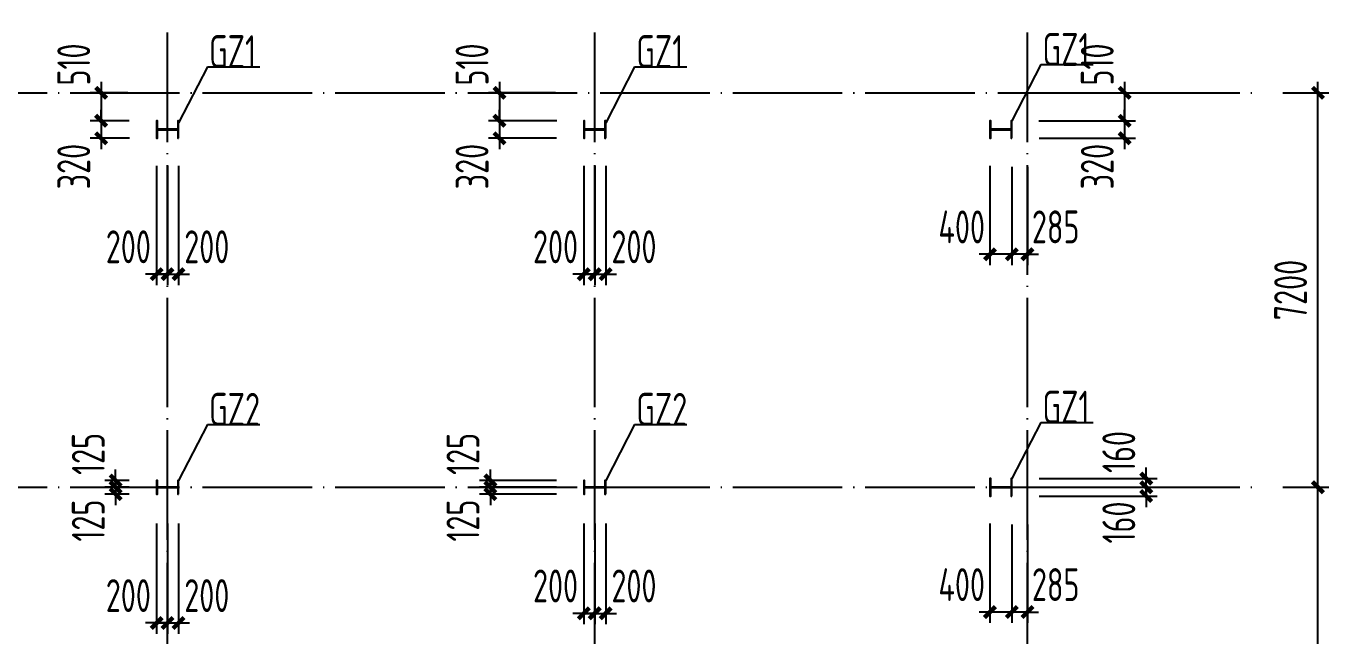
# Model space of a CAD drawing. Extents: x -32169 to 443031, y -120117 to 204739.
# Drawn here: x 155021 to 178810, y 4124 to 15256 of the extents above; entities that cross this region are included whole.
import ezdxf

# ---------------------------------------------------------------- set-up
doc = ezdxf.new("R2010")
doc.units = 0
doc.header["$LTSCALE"] = 1000
doc.linetypes.add('DOTE', pattern=[2.42, 2, -0.2, 0.02, -0.2])
doc.layers.get('0').update_dxf_attribs({"linetype": 'CONTINUOUS'})
doc.layers.get('Defpoints').update_dxf_attribs({"linetype": 'CONTINUOUS'})
for name, color, linetype in [('DIM', 3, 'CONTINUOUS'), ('DOTE', 1, 'CONTINUOUS'), ('PUB_TEXT', 7, 'CONTINUOUS'), ('钢柱', 2, 'CONTINUOUS')]:
    doc.layers.add(name, color=color, linetype=linetype)
doc.styles.add('TSSD_Dimension', font='Tssdeng.shx', dxfattribs={"width": 0.7, "bigfont": 'hztxt.shx'})
doc.styles.add('TSSD_Rein', font='Tssdeng.shx', dxfattribs={"width": 0.7, "bigfont": 'hztxt.shx'})
doc.dimstyles.new('TSSD_200_200', dxfattribs={"dimtxt": 600, "dimasz": 200, "dimexe": 200, "dimexo": 500, "dimgap": 200, "dimtad": 1, "dimdec": 0, "dimzin": 0, "dimdsep": 46, "dimtxsty": 'TSSD_Dimension', "dimblk": 'ARCHTICK', "dimblk1": 'ARCHTICK', "dimblk2": 'ARCHTICK', "dimcen": 0, "dimdle": 200, "dimclrt": 7, "dimadec": 0, "dimazin": 0, "dimtfac": 1, "dimtdec": 0, "dimtix": 1, "dimtmove": 2, "dimatfit": 3, "dimfxl": 1, "dimtolj": 1, "dimtzin": 0, "dimarcsym": 0})

# ---------------------------------------------------------------- blocks, each defined once
blk = doc.blocks.new('_ArchTick')
at = {"color": 0, "linetype": 'ByBlock', "const_width": 0.4}
blk.add_lwpolyline([(-0.5, -0.5), (0.5, 0.5)], dxfattribs=at)
blk = doc.blocks.new('*D526')
at = {"layer": 'Defpoints', "color": 0}
for p in [(177469, 6837), (178610, 6837), (177469, -363)]:
    blk.add_point(p, dxfattribs=at)
at = {"layer": 'DIM', "color": 0, "lineweight": -2}
for p, q in [((178610, -563), (178610, 7037)), ((177969, 6837), (178810, 6837)), ((177969, -363), (178810, -363))]:
    blk.add_line(p, q, dxfattribs=at)
at = {"layer": 'DIM', "color": 0, "lineweight": -2, "xscale": 200, "yscale": 200, "zscale": 200}
for p, rotation in [((178610, 6837), 90), ((178610, -363), 270)]:
    blk.add_blockref('_ArchTick', p, dxfattribs=dict(at, rotation=rotation))
at = {"layer": 'DIM', "color": 7, "insert": (178110, 3237), "char_height": 600, "attachment_point": 5, "rotation": 90, "style": 'TSSD_Dimension'}
blk.add_mtext('\\A1;7200', dxfattribs=at)
blk = doc.blocks.new('*D527')
at = {"layer": 'Defpoints', "color": 0}
for p in [(177469, 14037), (178610, 14037), (177469, 6837)]:
    blk.add_point(p, dxfattribs=at)
at = {"layer": 'DIM', "color": 0, "lineweight": -2}
for p, q in [((177969, 14037), (178810, 14037)), ((178610, 6637), (178610, 14237)), ((177969, 6837), (178810, 6837))]:
    blk.add_line(p, q, dxfattribs=at)
at = {"layer": 'DIM', "color": 0, "lineweight": -2, "xscale": 200, "yscale": 200, "zscale": 200}
for p, rotation in [((178610, 14037), 90), ((178610, 6837), 270)]:
    blk.add_blockref('_ArchTick', p, dxfattribs=dict(at, rotation=rotation))
at = {"layer": 'DIM', "color": 7, "insert": (178110, 10437), "char_height": 600, "attachment_point": 5, "rotation": 90, "style": 'TSSD_Dimension'}
blk.add_mtext('\\A1;7200', dxfattribs=at)
blk = doc.blocks.new('*D889')
at = {"layer": 'Defpoints', "color": 0}
for p in [(157405, 6677), (157605, 6677), (157605, 4360)]:
    blk.add_point(p, dxfattribs=at)
at = {"layer": 'DIM', "color": 0, "lineweight": -2}
for p, q in [((157405, 6177), (157405, 4160)), ((157605, 6177), (157605, 4160)), ((157405, 4360), (157205, 4360)), ((157405, 4360), (157605, 4360)), ((157605, 4360), (157805, 4360))]:
    blk.add_line(p, q, dxfattribs=at)
at = {"layer": 'DIM', "color": 0, "lineweight": -2, "xscale": 200, "yscale": 200, "zscale": 200}
blk.add_blockref('_ArchTick', (157405, 4360), dxfattribs=at)
at = {"layer": 'DIM', "color": 0, "lineweight": -2, "xscale": 200, "yscale": 200, "zscale": 200, "rotation": 180}
blk.add_blockref('_ArchTick', (157605, 4360), dxfattribs=at)
at = {"layer": 'DIM', "color": 7, "insert": (156889, 4860), "char_height": 600, "attachment_point": 5, "style": 'TSSD_Dimension'}
blk.add_mtext('\\A1;200', dxfattribs=at)
blk = doc.blocks.new('*D890')
at = {"layer": 'Defpoints', "color": 0}
for p in [(157605, 6677), (157805, 6677), (157805, 4360)]:
    blk.add_point(p, dxfattribs=at)
at = {"layer": 'DIM', "color": 0, "lineweight": -2}
for p, q in [((157605, 6177), (157605, 4160)), ((157805, 6177), (157805, 4160)), ((157605, 4360), (157405, 4360)), ((157605, 4360), (157805, 4360)), ((157805, 4360), (158005, 4360))]:
    blk.add_line(p, q, dxfattribs=at)
at = {"layer": 'DIM', "color": 0, "lineweight": -2, "xscale": 200, "yscale": 200, "zscale": 200}
blk.add_blockref('_ArchTick', (157605, 4360), dxfattribs=at)
at = {"layer": 'DIM', "color": 0, "lineweight": -2, "xscale": 200, "yscale": 200, "zscale": 200, "rotation": 180}
blk.add_blockref('_ArchTick', (157805, 4360), dxfattribs=at)
at = {"layer": 'DIM', "color": 7, "insert": (158321, 4860), "char_height": 600, "attachment_point": 5, "style": 'TSSD_Dimension'}
blk.add_mtext('\\A1;200', dxfattribs=at)
blk = doc.blocks.new('*D891')
at = {"layer": 'Defpoints', "color": 0}
for p in [(165205, 6677), (165405, 6677), (165405, 4536)]:
    blk.add_point(p, dxfattribs=at)
at = {"layer": 'DIM', "color": 0, "lineweight": -2}
for p, q in [((165205, 6177), (165205, 4336)), ((165405, 6177), (165405, 4336)), ((165205, 4536), (165005, 4536)), ((165205, 4536), (165405, 4536)), ((165405, 4536), (165605, 4536))]:
    blk.add_line(p, q, dxfattribs=at)
at = {"layer": 'DIM', "color": 0, "lineweight": -2, "xscale": 200, "yscale": 200, "zscale": 200}
blk.add_blockref('_ArchTick', (165205, 4536), dxfattribs=at)
at = {"layer": 'DIM', "color": 0, "lineweight": -2, "xscale": 200, "yscale": 200, "zscale": 200, "rotation": 180}
blk.add_blockref('_ArchTick', (165405, 4536), dxfattribs=at)
at = {"layer": 'DIM', "color": 7, "insert": (164689, 5036), "char_height": 600, "attachment_point": 5, "style": 'TSSD_Dimension'}
blk.add_mtext('\\A1;200', dxfattribs=at)
blk = doc.blocks.new('*D892')
at = {"layer": 'Defpoints', "color": 0}
for p in [(165405, 6677), (165605, 6677), (165605, 4536)]:
    blk.add_point(p, dxfattribs=at)
at = {"layer": 'DIM', "color": 0, "lineweight": -2}
for p, q in [((165405, 6177), (165405, 4336)), ((165605, 6177), (165605, 4336)), ((165405, 4536), (165205, 4536)), ((165405, 4536), (165605, 4536)), ((165605, 4536), (165805, 4536))]:
    blk.add_line(p, q, dxfattribs=at)
at = {"layer": 'DIM', "color": 0, "lineweight": -2, "xscale": 200, "yscale": 200, "zscale": 200}
blk.add_blockref('_ArchTick', (165405, 4536), dxfattribs=at)
at = {"layer": 'DIM', "color": 0, "lineweight": -2, "xscale": 200, "yscale": 200, "zscale": 200, "rotation": 180}
blk.add_blockref('_ArchTick', (165605, 4536), dxfattribs=at)
at = {"layer": 'DIM', "color": 7, "insert": (166121, 5036), "char_height": 600, "attachment_point": 5, "style": 'TSSD_Dimension'}
blk.add_mtext('\\A1;200', dxfattribs=at)
blk = doc.blocks.new('*D893')
at = {"layer": 'Defpoints', "color": 0}
for p in [(173021, 6659), (173305, 6659), (173021, 4560)]:
    blk.add_point(p, dxfattribs=at)
at = {"layer": 'DIM', "color": 0, "lineweight": -2}
for p, q in [((173021, 6159), (173021, 4360)), ((173305, 6159), (173305, 4360)), ((173021, 4560), (172821, 4560)), ((173305, 4560), (173021, 4560)), ((173305, 4560), (173505, 4560))]:
    blk.add_line(p, q, dxfattribs=at)
at = {"layer": 'DIM', "color": 0, "lineweight": -2, "xscale": 200, "yscale": 200, "zscale": 200}
blk.add_blockref('_ArchTick', (173021, 4560), dxfattribs=at)
at = {"layer": 'DIM', "color": 0, "lineweight": -2, "xscale": 200, "yscale": 200, "zscale": 200, "rotation": 180}
blk.add_blockref('_ArchTick', (173305, 4560), dxfattribs=at)
at = {"layer": 'DIM', "color": 7, "insert": (173821, 5060), "char_height": 600, "attachment_point": 5, "style": 'TSSD_Dimension'}
blk.add_mtext('\\A1;285', dxfattribs=at)
blk = doc.blocks.new('*D894')
at = {"layer": 'Defpoints', "color": 0}
for p in [(172621, 6677), (173021, 6659), (172621, 4560)]:
    blk.add_point(p, dxfattribs=at)
at = {"layer": 'DIM', "color": 0, "lineweight": -2}
for p, q in [((172621, 6177), (172621, 4360)), ((173021, 6159), (173021, 4360)), ((173221, 4560), (172421, 4560))]:
    blk.add_line(p, q, dxfattribs=at)
at = {"layer": 'DIM', "color": 0, "lineweight": -2, "xscale": 200, "yscale": 200, "zscale": 200, "rotation": 180}
blk.add_blockref('_ArchTick', (172621, 4560), dxfattribs=at)
at = {"layer": 'DIM', "color": 0, "lineweight": -2, "xscale": 200, "yscale": 200, "zscale": 200}
blk.add_blockref('_ArchTick', (173021, 4560), dxfattribs=at)
at = {"layer": 'DIM', "color": 7, "insert": (172105, 5060), "char_height": 600, "attachment_point": 5, "style": 'TSSD_Dimension'}
blk.add_mtext('\\A1;400', dxfattribs=at)
blk = doc.blocks.new('*D896')
at = {"layer": 'Defpoints', "color": 0}
for p in [(173021, 6837), (173021, 6677), (175474, 6837)]:
    blk.add_point(p, dxfattribs=at)
at = {"layer": 'DIM', "color": 0, "lineweight": -2}
for p, q in [((175474, 6837), (175474, 7037)), ((173521, 6837), (175674, 6837)), ((173521, 6677), (175674, 6677)), ((175474, 6677), (175474, 6837)), ((175474, 6677), (175474, 6477))]:
    blk.add_line(p, q, dxfattribs=at)
at = {"layer": 'DIM', "color": 0, "lineweight": -2, "xscale": 200, "yscale": 200, "zscale": 200}
for p, rotation in [((175474, 6837), 270), ((175474, 6677), 90)]:
    blk.add_blockref('_ArchTick', p, dxfattribs=dict(at, rotation=rotation))
at = {"layer": 'DIM', "color": 7, "insert": (174974, 6194), "char_height": 600, "attachment_point": 5, "rotation": 90, "style": 'TSSD_Dimension'}
blk.add_mtext('\\A1;160', dxfattribs=at)
blk = doc.blocks.new('*D897')
at = {"layer": 'Defpoints', "color": 0}
for p in [(173021, 6997), (175474, 6997), (173021, 6837)]:
    blk.add_point(p, dxfattribs=at)
at = {"layer": 'DIM', "color": 0, "lineweight": -2}
for p, q in [((175474, 6997), (175474, 7197)), ((173521, 6997), (175674, 6997)), ((175474, 6837), (175474, 6997)), ((173521, 6837), (175674, 6837)), ((175474, 6837), (175474, 6637))]:
    blk.add_line(p, q, dxfattribs=at)
at = {"layer": 'DIM', "color": 0, "lineweight": -2, "xscale": 200, "yscale": 200, "zscale": 200}
for p, rotation in [((175474, 6997), 270), ((175474, 6837), 90)]:
    blk.add_blockref('_ArchTick', p, dxfattribs=dict(at, rotation=rotation))
at = {"layer": 'DIM', "color": 7, "insert": (174974, 7481), "char_height": 600, "attachment_point": 5, "rotation": 90, "style": 'TSSD_Dimension'}
blk.add_mtext('\\A1;160', dxfattribs=at)
blk = doc.blocks.new('*D898')
at = {"layer": 'Defpoints', "color": 0}
for p in [(157405, 6962), (156657, 6837), (157405, 6837)]:
    blk.add_point(p, dxfattribs=at)
at = {"layer": 'DIM', "color": 0, "lineweight": -2}
for p, q in [((156657, 6962), (156657, 7162)), ((156905, 6962), (156457, 6962)), ((156657, 6962), (156657, 6837)), ((156905, 6837), (156457, 6837)), ((156657, 6837), (156657, 6637))]:
    blk.add_line(p, q, dxfattribs=at)
at = {"layer": 'DIM', "color": 0, "lineweight": -2, "xscale": 200, "yscale": 200, "zscale": 200}
for p, rotation in [((156657, 6962), 270), ((156657, 6837), 90)]:
    blk.add_blockref('_ArchTick', p, dxfattribs=dict(at, rotation=rotation))
at = {"layer": 'DIM', "color": 7, "insert": (156157, 7446), "char_height": 600, "attachment_point": 5, "rotation": 90, "style": 'TSSD_Dimension'}
blk.add_mtext('\\A1;125', dxfattribs=at)
blk = doc.blocks.new('*D899')
at = {"layer": 'Defpoints', "color": 0}
for p in [(156657, 6712), (157405, 6837), (157405, 6712)]:
    blk.add_point(p, dxfattribs=at)
at = {"layer": 'DIM', "color": 0, "lineweight": -2}
for p, q in [((156657, 6837), (156657, 7037)), ((156905, 6837), (156457, 6837)), ((156905, 6712), (156457, 6712)), ((156657, 6837), (156657, 6712)), ((156657, 6712), (156657, 6512))]:
    blk.add_line(p, q, dxfattribs=at)
at = {"layer": 'DIM', "color": 0, "lineweight": -2, "xscale": 200, "yscale": 200, "zscale": 200}
for p, rotation in [((156657, 6837), 270), ((156657, 6712), 90)]:
    blk.add_blockref('_ArchTick', p, dxfattribs=dict(at, rotation=rotation))
at = {"layer": 'DIM', "color": 7, "insert": (156157, 6229), "char_height": 600, "attachment_point": 5, "rotation": 90, "style": 'TSSD_Dimension'}
blk.add_mtext('\\A1;125', dxfattribs=at)
blk = doc.blocks.new('*D900')
at = {"layer": 'Defpoints', "color": 0}
for p in [(165205, 6962), (163499, 6837), (165205, 6837)]:
    blk.add_point(p, dxfattribs=at)
at = {"layer": 'DIM', "color": 0, "lineweight": -2}
for p, q in [((163499, 6962), (163499, 7162)), ((164705, 6962), (163299, 6962)), ((163499, 6962), (163499, 6837)), ((164705, 6837), (163299, 6837)), ((163499, 6837), (163499, 6637))]:
    blk.add_line(p, q, dxfattribs=at)
at = {"layer": 'DIM', "color": 0, "lineweight": -2, "xscale": 200, "yscale": 200, "zscale": 200}
for p, rotation in [((163499, 6962), 270), ((163499, 6837), 90)]:
    blk.add_blockref('_ArchTick', p, dxfattribs=dict(at, rotation=rotation))
at = {"layer": 'DIM', "color": 7, "insert": (162999, 7446), "char_height": 600, "attachment_point": 5, "rotation": 90, "style": 'TSSD_Dimension'}
blk.add_mtext('\\A1;125', dxfattribs=at)
blk = doc.blocks.new('*D901')
at = {"layer": 'Defpoints', "color": 0}
for p in [(163499, 6712), (165205, 6837), (165205, 6712)]:
    blk.add_point(p, dxfattribs=at)
at = {"layer": 'DIM', "color": 0, "lineweight": -2}
for p, q in [((163499, 6837), (163499, 7037)), ((164705, 6837), (163299, 6837)), ((164705, 6712), (163299, 6712)), ((163499, 6837), (163499, 6712)), ((163499, 6712), (163499, 6512))]:
    blk.add_line(p, q, dxfattribs=at)
at = {"layer": 'DIM', "color": 0, "lineweight": -2, "xscale": 200, "yscale": 200, "zscale": 200}
for p, rotation in [((163499, 6837), 270), ((163499, 6712), 90)]:
    blk.add_blockref('_ArchTick', p, dxfattribs=dict(at, rotation=rotation))
at = {"layer": 'DIM', "color": 7, "insert": (162999, 6229), "char_height": 600, "attachment_point": 5, "rotation": 90, "style": 'TSSD_Dimension'}
blk.add_mtext('\\A1;125', dxfattribs=at)
blk = doc.blocks.new('*D905')
at = {"layer": 'Defpoints', "color": 0}
for p in [(173021, 13189), (173305, 13189), (173021, 11090)]:
    blk.add_point(p, dxfattribs=at)
at = {"layer": 'DIM', "color": 0, "lineweight": -2}
for p, q in [((173021, 12689), (173021, 10890)), ((173305, 12689), (173305, 10890)), ((173021, 11090), (172821, 11090)), ((173305, 11090), (173021, 11090)), ((173305, 11090), (173505, 11090))]:
    blk.add_line(p, q, dxfattribs=at)
at = {"layer": 'DIM', "color": 0, "lineweight": -2, "xscale": 200, "yscale": 200, "zscale": 200}
blk.add_blockref('_ArchTick', (173021, 11090), dxfattribs=at)
at = {"layer": 'DIM', "color": 0, "lineweight": -2, "xscale": 200, "yscale": 200, "zscale": 200, "rotation": 180}
blk.add_blockref('_ArchTick', (173305, 11090), dxfattribs=at)
at = {"layer": 'DIM', "color": 7, "insert": (173821, 11590), "char_height": 600, "attachment_point": 5, "style": 'TSSD_Dimension'}
blk.add_mtext('\\A1;285', dxfattribs=at)
blk = doc.blocks.new('*D906')
at = {"layer": 'Defpoints', "color": 0}
for p in [(172621, 13207), (173021, 13189), (172621, 11090)]:
    blk.add_point(p, dxfattribs=at)
at = {"layer": 'DIM', "color": 0, "lineweight": -2}
for p, q in [((172621, 12707), (172621, 10890)), ((173021, 12689), (173021, 10890)), ((173221, 11090), (172421, 11090))]:
    blk.add_line(p, q, dxfattribs=at)
at = {"layer": 'DIM', "color": 0, "lineweight": -2, "xscale": 200, "yscale": 200, "zscale": 200, "rotation": 180}
blk.add_blockref('_ArchTick', (172621, 11090), dxfattribs=at)
at = {"layer": 'DIM', "color": 0, "lineweight": -2, "xscale": 200, "yscale": 200, "zscale": 200}
blk.add_blockref('_ArchTick', (173021, 11090), dxfattribs=at)
at = {"layer": 'DIM', "color": 7, "insert": (172105, 11590), "char_height": 600, "attachment_point": 5, "style": 'TSSD_Dimension'}
blk.add_mtext('\\A1;400', dxfattribs=at)
blk = doc.blocks.new('*D909')
at = {"layer": 'Defpoints', "color": 0}
for p in [(157382, 14037), (156392, 13527), (157405, 13527)]:
    blk.add_point(p, dxfattribs=at)
at = {"layer": 'DIM', "color": 0, "lineweight": -2}
for p, q in [((156882, 14037), (156192, 14037)), ((156392, 14237), (156392, 13327)), ((156905, 13527), (156192, 13527))]:
    blk.add_line(p, q, dxfattribs=at)
at = {"layer": 'DIM', "color": 0, "lineweight": -2, "xscale": 200, "yscale": 200, "zscale": 200}
for p, rotation in [((156392, 14037), 90), ((156392, 13527), 270)]:
    blk.add_blockref('_ArchTick', p, dxfattribs=dict(at, rotation=rotation))
at = {"layer": 'DIM', "color": 7, "insert": (155892, 14554), "char_height": 600, "attachment_point": 5, "rotation": 90, "style": 'TSSD_Dimension'}
blk.add_mtext('\\A1;510', dxfattribs=at)
blk = doc.blocks.new('*D910')
at = {"layer": 'Defpoints', "color": 0}
for p in [(157405, 13527), (156392, 13207), (157412, 13207)]:
    blk.add_point(p, dxfattribs=at)
at = {"layer": 'DIM', "color": 0, "lineweight": -2}
for p, q in [((156392, 13527), (156392, 13727)), ((156905, 13527), (156192, 13527)), ((156392, 13527), (156392, 13207)), ((156912, 13207), (156192, 13207)), ((156392, 13207), (156392, 13007))]:
    blk.add_line(p, q, dxfattribs=at)
at = {"layer": 'DIM', "color": 0, "lineweight": -2, "xscale": 200, "yscale": 200, "zscale": 200}
for p, rotation in [((156392, 13527), 270), ((156392, 13207), 90)]:
    blk.add_blockref('_ArchTick', p, dxfattribs=dict(at, rotation=rotation))
at = {"layer": 'DIM', "color": 7, "insert": (155892, 12691), "char_height": 600, "attachment_point": 5, "rotation": 90, "style": 'TSSD_Dimension'}
blk.add_mtext('\\A1;320', dxfattribs=at)
blk = doc.blocks.new('*D911')
at = {"layer": 'Defpoints', "color": 0}
for p in [(157405, 13207), (157605, 13207), (157605, 10727)]:
    blk.add_point(p, dxfattribs=at)
at = {"layer": 'DIM', "color": 0, "lineweight": -2}
for p, q in [((157405, 12707), (157405, 10527)), ((157605, 12707), (157605, 10527)), ((157405, 10727), (157205, 10727)), ((157405, 10727), (157605, 10727)), ((157605, 10727), (157805, 10727))]:
    blk.add_line(p, q, dxfattribs=at)
at = {"layer": 'DIM', "color": 0, "lineweight": -2, "xscale": 200, "yscale": 200, "zscale": 200}
blk.add_blockref('_ArchTick', (157405, 10727), dxfattribs=at)
at = {"layer": 'DIM', "color": 0, "lineweight": -2, "xscale": 200, "yscale": 200, "zscale": 200, "rotation": 180}
blk.add_blockref('_ArchTick', (157605, 10727), dxfattribs=at)
at = {"layer": 'DIM', "color": 7, "insert": (156889, 11227), "char_height": 600, "attachment_point": 5, "style": 'TSSD_Dimension'}
blk.add_mtext('\\A1;200', dxfattribs=at)
blk = doc.blocks.new('*D912')
at = {"layer": 'Defpoints', "color": 0}
for p in [(157605, 13207), (157805, 13207), (157805, 10727)]:
    blk.add_point(p, dxfattribs=at)
at = {"layer": 'DIM', "color": 0, "lineweight": -2}
for p, q in [((157605, 12707), (157605, 10527)), ((157805, 12707), (157805, 10527)), ((157605, 10727), (157405, 10727)), ((157605, 10727), (157805, 10727)), ((157805, 10727), (158005, 10727))]:
    blk.add_line(p, q, dxfattribs=at)
at = {"layer": 'DIM', "color": 0, "lineweight": -2, "xscale": 200, "yscale": 200, "zscale": 200}
blk.add_blockref('_ArchTick', (157605, 10727), dxfattribs=at)
at = {"layer": 'DIM', "color": 0, "lineweight": -2, "xscale": 200, "yscale": 200, "zscale": 200, "rotation": 180}
blk.add_blockref('_ArchTick', (157805, 10727), dxfattribs=at)
at = {"layer": 'DIM', "color": 7, "insert": (158321, 11227), "char_height": 600, "attachment_point": 5, "style": 'TSSD_Dimension'}
blk.add_mtext('\\A1;200', dxfattribs=at)
blk = doc.blocks.new('*D913')
at = {"layer": 'Defpoints', "color": 0}
for p in [(165205, 13207), (165405, 13207), (165405, 10727)]:
    blk.add_point(p, dxfattribs=at)
at = {"layer": 'DIM', "color": 0, "lineweight": -2}
for p, q in [((165205, 12707), (165205, 10527)), ((165405, 12707), (165405, 10527)), ((165205, 10727), (165005, 10727)), ((165205, 10727), (165405, 10727)), ((165405, 10727), (165605, 10727))]:
    blk.add_line(p, q, dxfattribs=at)
at = {"layer": 'DIM', "color": 0, "lineweight": -2, "xscale": 200, "yscale": 200, "zscale": 200}
blk.add_blockref('_ArchTick', (165205, 10727), dxfattribs=at)
at = {"layer": 'DIM', "color": 0, "lineweight": -2, "xscale": 200, "yscale": 200, "zscale": 200, "rotation": 180}
blk.add_blockref('_ArchTick', (165405, 10727), dxfattribs=at)
at = {"layer": 'DIM', "color": 7, "insert": (164689, 11227), "char_height": 600, "attachment_point": 5, "style": 'TSSD_Dimension'}
blk.add_mtext('\\A1;200', dxfattribs=at)
blk = doc.blocks.new('*D914')
at = {"layer": 'Defpoints', "color": 0}
for p in [(165405, 13207), (165605, 13207), (165605, 10727)]:
    blk.add_point(p, dxfattribs=at)
at = {"layer": 'DIM', "color": 0, "lineweight": -2}
for p, q in [((165405, 12707), (165405, 10527)), ((165605, 12707), (165605, 10527)), ((165405, 10727), (165205, 10727)), ((165405, 10727), (165605, 10727)), ((165605, 10727), (165805, 10727))]:
    blk.add_line(p, q, dxfattribs=at)
at = {"layer": 'DIM', "color": 0, "lineweight": -2, "xscale": 200, "yscale": 200, "zscale": 200}
blk.add_blockref('_ArchTick', (165405, 10727), dxfattribs=at)
at = {"layer": 'DIM', "color": 0, "lineweight": -2, "xscale": 200, "yscale": 200, "zscale": 200, "rotation": 180}
blk.add_blockref('_ArchTick', (165605, 10727), dxfattribs=at)
at = {"layer": 'DIM', "color": 7, "insert": (166121, 11227), "char_height": 600, "attachment_point": 5, "style": 'TSSD_Dimension'}
blk.add_mtext('\\A1;200', dxfattribs=at)
blk = doc.blocks.new('*D915')
at = {"layer": 'Defpoints', "color": 0}
for p in [(173481, 14037), (173014, 13527), (175080, 13527)]:
    blk.add_point(p, dxfattribs=at)
at = {"layer": 'DIM', "color": 0, "lineweight": -2}
for p, q in [((173981, 14037), (175280, 14037)), ((175080, 14237), (175080, 13327)), ((173514, 13527), (175280, 13527))]:
    blk.add_line(p, q, dxfattribs=at)
at = {"layer": 'DIM', "color": 0, "lineweight": -2, "xscale": 200, "yscale": 200, "zscale": 200}
for p, rotation in [((175080, 14037), 90), ((175080, 13527), 270)]:
    blk.add_blockref('_ArchTick', p, dxfattribs=dict(at, rotation=rotation))
at = {"layer": 'DIM', "color": 7, "insert": (174580, 14554), "char_height": 600, "attachment_point": 5, "rotation": 90, "style": 'TSSD_Dimension'}
blk.add_mtext('\\A1;510', dxfattribs=at)
blk = doc.blocks.new('*D916')
at = {"layer": 'Defpoints', "color": 0}
for p in [(173014, 13527), (173021, 13207), (175080, 13207)]:
    blk.add_point(p, dxfattribs=at)
at = {"layer": 'DIM', "color": 0, "lineweight": -2}
for p, q in [((175080, 13527), (175080, 13727)), ((173514, 13527), (175280, 13527)), ((175080, 13527), (175080, 13207)), ((173521, 13207), (175280, 13207)), ((175080, 13207), (175080, 13007))]:
    blk.add_line(p, q, dxfattribs=at)
at = {"layer": 'DIM', "color": 0, "lineweight": -2, "xscale": 200, "yscale": 200, "zscale": 200}
for p, rotation in [((175080, 13527), 270), ((175080, 13207), 90)]:
    blk.add_blockref('_ArchTick', p, dxfattribs=dict(at, rotation=rotation))
at = {"layer": 'DIM', "color": 7, "insert": (174580, 12691), "char_height": 600, "attachment_point": 5, "rotation": 90, "style": 'TSSD_Dimension'}
blk.add_mtext('\\A1;320', dxfattribs=at)
blk = doc.blocks.new('*D917')
at = {"layer": 'Defpoints', "color": 0}
for p in [(165188, 14037), (163665, 13527), (165212, 13527)]:
    blk.add_point(p, dxfattribs=at)
at = {"layer": 'DIM', "color": 0, "lineweight": -2}
for p, q in [((164688, 14037), (163465, 14037)), ((163665, 14237), (163665, 13327)), ((164712, 13527), (163465, 13527))]:
    blk.add_line(p, q, dxfattribs=at)
at = {"layer": 'DIM', "color": 0, "lineweight": -2, "xscale": 200, "yscale": 200, "zscale": 200}
for p, rotation in [((163665, 14037), 90), ((163665, 13527), 270)]:
    blk.add_blockref('_ArchTick', p, dxfattribs=dict(at, rotation=rotation))
at = {"layer": 'DIM', "color": 7, "insert": (163165, 14554), "char_height": 600, "attachment_point": 5, "rotation": 90, "style": 'TSSD_Dimension'}
blk.add_mtext('\\A1;510', dxfattribs=at)
blk = doc.blocks.new('*D918')
at = {"layer": 'Defpoints', "color": 0}
for p in [(165212, 13527), (163665, 13207), (165205, 13207)]:
    blk.add_point(p, dxfattribs=at)
at = {"layer": 'DIM', "color": 0, "lineweight": -2}
for p, q in [((163665, 13527), (163665, 13727)), ((164712, 13527), (163465, 13527)), ((163665, 13527), (163665, 13207)), ((164705, 13207), (163465, 13207)), ((163665, 13207), (163665, 13007))]:
    blk.add_line(p, q, dxfattribs=at)
at = {"layer": 'DIM', "color": 0, "lineweight": -2, "xscale": 200, "yscale": 200, "zscale": 200}
for p, rotation in [((163665, 13527), 270), ((163665, 13207), 90)]:
    blk.add_blockref('_ArchTick', p, dxfattribs=dict(at, rotation=rotation))
at = {"layer": 'DIM', "color": 7, "insert": (163165, 12691), "char_height": 600, "attachment_point": 5, "rotation": 90, "style": 'TSSD_Dimension'}
blk.add_mtext('\\A1;320', dxfattribs=at)

msp = doc.modelspace()

# ---------------------------------------------------------------- linework, layer by layer
at = {"layer": 'DOTE', "linetype": 'DOTE'}
for p, q in [((157605.24457, -95762.90283), (157605.24457, 15277.3647)), ((165405.24457, -95762.90283), (165405.24457, 15277.3647)), ((173305.24457, -95762.90283), (173305.24457, 15277.3647)), ((148565.24457, 14037.3647), (177469.06221, 14037.3647)), ((148565.24457, 6837.3647), (177469.06221, 6837.3647))]:
    msp.add_line(p, q, dxfattribs=at)
at = {"layer": 'PUB_TEXT'}
for p, q in [((158332.96392, 14512.20358), (157805.24457, 13492.3647)), ((158332.96392, 14512.20358), (159286.94313, 14512.20358)), ((166132.96392, 14512.20358), (165605.24457, 13492.3647)), ((166132.96392, 14512.20358), (167086.94313, 14512.20358)), ((173550.69913, 14551.60564), (173020.70192, 13527.3647)), ((173550.69913, 14551.60564), (174504.67834, 14551.60564)), ((158332.96392, 7982.20358), (157805.24457, 6962.3647)), ((158332.96392, 7982.20358), (159286.94313, 7982.20358)), ((166132.96392, 7982.20358), (165605.24457, 6962.3647)), ((166132.96392, 7982.20358), (167086.94313, 7982.20358)), ((173550.69913, 8021.60564), (173020.70192, 6997.3647)), ((173550.69913, 8021.60564), (174504.67834, 8021.60564))]:
    msp.add_line(p, q, dxfattribs=at)
at = {"layer": '钢柱'}
for points in [[(157805.24457, 13207.3647), (157805.24457, 13527.3647), (157791.24457, 13527.3647), (157791.24457, 13371.3647), (157419.24457, 13371.3647), (157419.24457, 13527.3647), (157405.24457, 13527.3647), (157405.24457, 13207.3647), (157419.24457, 13207.3647), (157419.24457, 13363.3647), (157791.24457, 13363.3647), (157791.24457, 13207.3647)], [(165605.24457, 13207.3647), (165605.24457, 13527.3647), (165591.24457, 13527.3647), (165591.24457, 13371.3647), (165219.24457, 13371.3647), (165219.24457, 13527.3647), (165205.24457, 13527.3647), (165205.24457, 13207.3647), (165219.24457, 13207.3647), (165219.24457, 13363.3647), (165591.24457, 13363.3647), (165591.24457, 13207.3647)], [(173020.70192, 13207.3647), (173020.70192, 13527.3647), (173006.70192, 13527.3647), (173006.70192, 13371.3647), (172634.70192, 13371.3647), (172634.70192, 13527.3647), (172620.70192, 13527.3647), (172620.70192, 13207.3647), (172634.70192, 13207.3647), (172634.70192, 13363.3647), (173006.70192, 13363.3647), (173006.70192, 13207.3647)], [(157805.24457, 6712.3647), (157805.24457, 6962.3647), (157791.24457, 6962.3647), (157791.24457, 6841.3647), (157419.24457, 6841.3647), (157419.24457, 6962.3647), (157405.24457, 6962.3647), (157405.24457, 6712.3647), (157419.24457, 6712.3647), (157419.24457, 6833.3647), (157791.24457, 6833.3647), (157791.24457, 6712.3647)], [(165605.24457, 6712.3647), (165605.24457, 6962.3647), (165591.24457, 6962.3647), (165591.24457, 6841.3647), (165219.24457, 6841.3647), (165219.24457, 6962.3647), (165205.24457, 6962.3647), (165205.24457, 6712.3647), (165219.24457, 6712.3647), (165219.24457, 6833.3647), (165591.24457, 6833.3647), (165591.24457, 6712.3647)], [(173020.70192, 6677.3647), (173020.70192, 6997.3647), (173006.70192, 6997.3647), (173006.70192, 6841.3647), (172634.70192, 6841.3647), (172634.70192, 6997.3647), (172620.70192, 6997.3647), (172620.70192, 6677.3647), (172634.70192, 6677.3647), (172634.70192, 6833.3647), (173006.70192, 6833.3647), (173006.70192, 6677.3647)]]:
    msp.add_lwpolyline(points, close=True, dxfattribs=at)

# ---------------------------------------------------------------- texts
at = {"layer": 'PUB_TEXT', "style": 'TSSD_Rein', "width": 0.7}
for s, p in [('GZ1', (158363.02101, 14490.39308, 292.0163)), ('GZ1', (166163.02101, 14490.39308, 292.0163)), ('GZ1', (173580.75621, 14529.79514, 292.0163)), ('GZ1', (173580.75621, 7999.79514, 292.0163)), ('GZ2', (158363.02101, 7960.39308, 292.0163)), ('GZ2', (166163.02101, 7960.39308, 292.0163))]:
    msp.add_text(s, height=600, dxfattribs=at).set_placement(p)

# ---------------------------------------------------------------- dimensions: what is measured, and where the dimension line sits
at = {"layer": 'DIM'}
for base, p1, p2, picture, middle in [((156391.87984, 13527.3647), (157381.57856, 14037.3647), (157405.24457, 13527.3647), '*D909', (155891.87984, 14553.51855)), ((163665.13362, 13527.3647), (165188.19334, 14037.3647), (165212.24457, 13527.3647), '*D917', (163165.13362, 14553.51855)), ((175079.54767, 13527.3647), (173481.0419, 14037.3647), (173013.70192, 13527.3647), '*D915', (174579.54767, 14553.51855)), ((156391.87984, 13207.3647), (157405.24457, 13527.3647), (157412.24457, 13207.3647), '*D910', (155891.87984, 12691.21085)), ((163665.13362, 13207.3647), (165212.24457, 13527.3647), (165205.24457, 13207.3647), '*D918', (163165.13362, 12691.21085)), ((175079.54767, 13207.3647), (173013.70192, 13527.3647), (173020.70192, 13207.3647), '*D916', (174579.54767, 12691.21085)), ((156656.89228, 6837.3647), (157405.24457, 6962.3647), (157405.24457, 6837.3647), '*D898', (156156.89228, 7446.21085)), ((163498.69658, 6837.3647), (165205.24457, 6962.3647), (165205.24457, 6837.3647), '*D900', (162998.69658, 7446.21085)), ((175473.633, 6997.3647), (173020.70192, 6837.3647), (173020.70192, 6997.3647), '*D897', (174973.633, 7481.21085)), ((156656.89228, 6712.3647), (157405.24457, 6837.3647), (157405.24457, 6712.3647), '*D899', (156156.89228, 6228.51855)), ((163498.69658, 6712.3647), (165205.24457, 6837.3647), (165205.24457, 6712.3647), '*D901', (162998.69658, 6228.51855)), ((175473.633, 6837.3647), (173020.70192, 6677.3647), (173020.70192, 6837.3647), '*D896', (174973.633, 6193.51855))]:
    dim = msp.add_linear_dim(base=base, p1=p1, p2=p2, angle=90, dimstyle='TSSD_200_200', dxfattribs=at)
    dim.commit()
    dim.dimension.update_dxf_attribs({"geometry": picture, "text_midpoint": middle, "dimtype": 160})
for p1, p2, picture, middle in [((177469.06221, 6837.3647), (177469.06221, 14037.3647), '*D527', (178110.45573, 10437.3647)), ((177469.06221, -362.6353), (177469.06221, 6837.3647), '*D526', (178110.45573, 3237.3647))]:
    dim = msp.add_aligned_dim(p1=p1, p2=p2, distance=-1141.39352, dimstyle='TSSD_200_200', dxfattribs=at)
    dim.commit()
    dim.dimension.update_dxf_attribs({"geometry": picture, "text_midpoint": middle})
for base, p1, p2, picture, middle in [((157605.24457, 10727.27188), (157405.24457, 13207.3647), (157605.24457, 13207.3647), '*D911', (156889.09073, 11227.27188)), ((157805.24457, 10727.27188), (157605.24457, 13207.3647), (157805.24457, 13207.3647), '*D912', (158321.39842, 11227.27188)), ((165405.24457, 10727.27188), (165205.24457, 13207.3647), (165405.24457, 13207.3647), '*D913', (164689.09073, 11227.27188)), ((165605.24457, 10727.27188), (165405.24457, 13207.3647), (165605.24457, 13207.3647), '*D914', (166121.39842, 11227.27188)), ((172620.70192, 11090.24439), (173020.70192, 13188.81511), (172620.70192, 13207.3647), '*D906', (172104.54807, 11590.24439)), ((173020.70192, 11090.24439), (173305.24457, 13188.81511), (173020.70192, 13188.81511), '*D905', (173821.39842, 11590.24439)), ((157605.24457, 4359.73788), (157405.24457, 6677.3647), (157605.24457, 6677.3647), '*D889', (156889.09073, 4859.73788)), ((157805.24457, 4359.73788), (157605.24457, 6677.3647), (157805.24457, 6677.3647), '*D890', (158321.39842, 4859.73788)), ((165405.24457, 4536.34828), (165205.24457, 6677.3647), (165405.24457, 6677.3647), '*D891', (164689.09073, 5036.34828)), ((165605.24457, 4536.34828), (165405.24457, 6677.3647), (165605.24457, 6677.3647), '*D892', (166121.39842, 5036.34828)), ((172620.70192, 4560.24439), (173020.70192, 6658.81511), (172620.70192, 6677.3647), '*D894', (172104.54807, 5060.24439)), ((173020.70192, 4560.24439), (173305.24457, 6658.81511), (173020.70192, 6658.81511), '*D893', (173821.39842, 5060.24439))]:
    dim = msp.add_linear_dim(base=base, p1=p1, p2=p2, dimstyle='TSSD_200_200', dxfattribs=at)
    dim.commit()
    dim.dimension.update_dxf_attribs({"geometry": picture, "text_midpoint": middle, "dimtype": 160})

doc.saveas('drawing.dxf')
